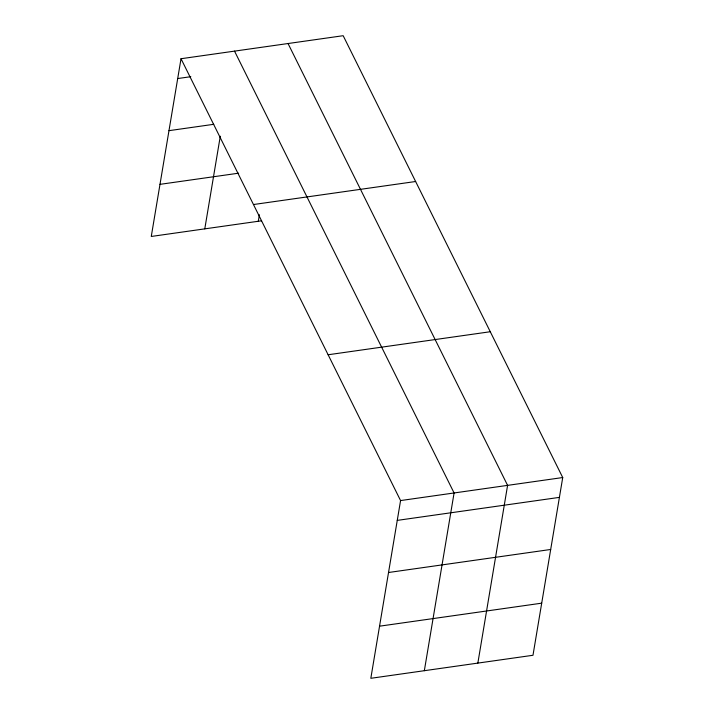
<?xml version="1.0" encoding="UTF-8"?>
<svg xmlns="http://www.w3.org/2000/svg" width="714" height="714" viewBox="0 0 714 714"><rect width="100%" height="100%" fill="white"/><g stroke="black" fill="none" stroke-linecap="round" stroke-linejoin="round"><path stroke-width="1.07" d="M181.017 58.726L400.572 500.568L370.825 678.3L532.983 655.274L562.73 477.541L343.175 35.7L181.017 58.726L151.27 236.459L261.601 220.796M204.784 228.864L220.287 136.213M258.298 221.26L259.387 214.753M424.339 670.705L454.086 492.963L234.522 51.122M477.853 663.101L507.592 485.368L288.037 43.527M177.697 78.549L190.799 76.693M168.977 130.662L213.754 124.307M159.99 184.346L238.619 173.19M253.47 204.534L415.628 181.508M328.119 354.76L490.277 331.733M400.572 500.568L562.73 477.541M397.252 520.39L559.41 497.372M388.532 572.503L550.69 549.477M379.545 626.187L541.703 603.169"/></g></svg>
